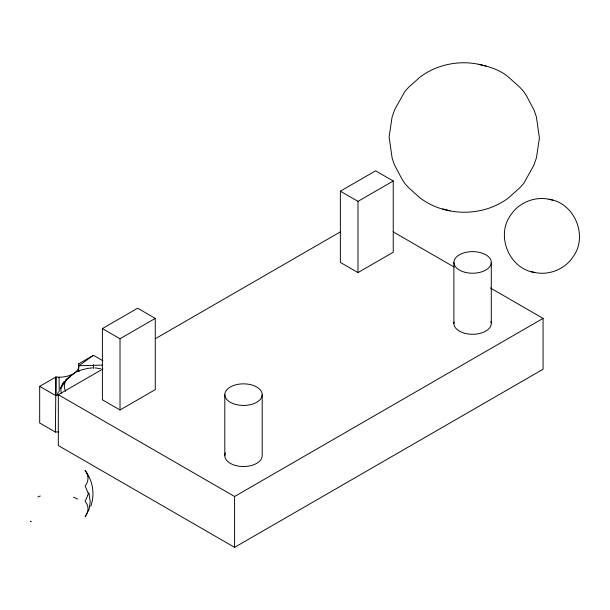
<?xml version="1.0" encoding="UTF-8"?>
<svg xmlns="http://www.w3.org/2000/svg" width="610" height="610" viewBox="0 0 610 610"><rect width="100%" height="100%" fill="white"/><g stroke="black" fill="none" stroke-linecap="round" stroke-linejoin="round"><path stroke-width="0.91" d="M78.324 371.513L79.003 365.695L78.591 363.888L93.444 355.31L102.938 360.792M57.477 394.472L58.385 391.887M90.783 506.338C94.741 495.251 93.277 482.35 86.521 472.643M60.298 388.791L64.157 381.738A32.543 18.788 0 0 0 61.396 393.244M60.832 388.143L66.17 379.687A32.543 18.788 0 0 1 69.975 376.919M79.338 371.246L80.184 370.293A26.573 15.341 0 0 0 75.48 372.283L74.329 373.366M65.666 380.167L71.95 375.097M93.444 355.31L79.003 365.695L102.526 365.093M102.388 328.569L137.647 308.21L155.268 318.389L155.268 389.63L120.017 409.981L102.388 399.802L102.388 328.569L120.017 338.741L155.268 318.389M340.357 191.182L375.608 170.823L393.236 181.002L393.236 252.243L357.978 272.594L340.357 262.422L340.357 191.182L357.978 201.353L393.236 181.002M58.484 431.834L55.411 432.071L39.68 422.989L39.68 386.351L55.937 376.965L59.056 377.209A19.939 11.514 0 0 0 78.324 368.669M490.349 287.958L543.068 318.389L543.068 369.241L234.591 547.338L58.324 445.567L58.324 394.716L102.861 369.004M155.649 338.527L340.403 231.861M58.324 394.716L234.591 496.487L543.068 318.389M80.909 370.056L87.84 368.356L92.476 367.876M58.484 395.196L55.411 395.433L39.68 386.351M94.84 367.891L100.558 368.676M77.676 499.026L77.188 498.972A30.378 17.537 0 0 0 73.604 497.165M478.507 64.279C458.43 60.039 435.982 64.79 419.733 77.363L408.631 87.306L404.834 91.485L394.792 109.449L392.07 117.181L389.111 136.983L392.138 158.142L394.312 164.601L402.127 179.37L405.04 183.778L408.898 187.941L419.954 197.838C445.17 217.061 483.677 217.046 508.793 197.64L519.888 187.689L523.685 183.511L533.727 165.554L536.449 157.822L539.408 138.012L536.388 116.861L534.207 110.402L526.392 95.633L523.479 91.218L519.621 87.062L508.565 77.165C500.154 69.868 489.182 66.581 478.507 64.279L485.941 66.094M549.046 199.279C534.909 196.229 519.156 202.429 511.096 214.537C495.251 235.231 509.129 268.995 534.802 272.502C548.939 275.552 564.7 269.361 572.752 257.252C588.597 236.55 574.727 202.794 549.046 199.279L552.767 200.187M442.578 208.902L450.012 210.717M531.081 271.595L534.802 272.502M393.153 231.838L454.107 267.027M31.079 521.687L30.5 521.214L30.874 521.527M59.056 377.209L59.269 391.429M491.294 262.422A18.697 10.797 0 0 1 463.249 271.77A18.697 10.797 0 0 1 463.249 253.074A18.697 10.797 0 0 1 491.294 262.422L491.294 323.483M453.901 262.422L453.901 323.483M357.978 201.353L357.978 272.594M262.201 394.647A18.697 10.797 0 0 1 234.156 403.995A18.697 10.797 0 0 1 234.156 385.299A18.697 10.797 0 0 1 262.201 394.647L262.201 455.708A18.697 10.797 0 0 1 241.064 466.414A18.697 10.797 0 0 1 225.448 452.917M234.591 496.487L234.591 547.338M224.808 394.647L224.808 455.708M120.017 338.741L120.017 409.981M93.444 364.704L93.444 368.463M78.591 363.888L78.591 368.585M55.937 395.753L55.937 376.965L55.411 432.071M37.896 496.921A30.378 17.537 0 0 1 40.306 496.029M88.481 476.944A37.576 27.915 -38.3 0 0 85.064 470.44A32.543 18.788 0 0 1 85.171 485.903L88.595 494.191L89.045 493.582L90.227 501.809L89.045 509.464L85.171 516.586A32.543 18.788 0 0 0 85.064 501.123A37.576 27.915 -38.3 0 0 88.481 492.827M65.644 391.3A29.112 16.813 0 0 1 73.757 373.907M490.928 321.378A18.697 10.797 0 0 1 473.207 334.272A18.697 10.797 0 0 1 454.061 322.072"/></g></svg>
